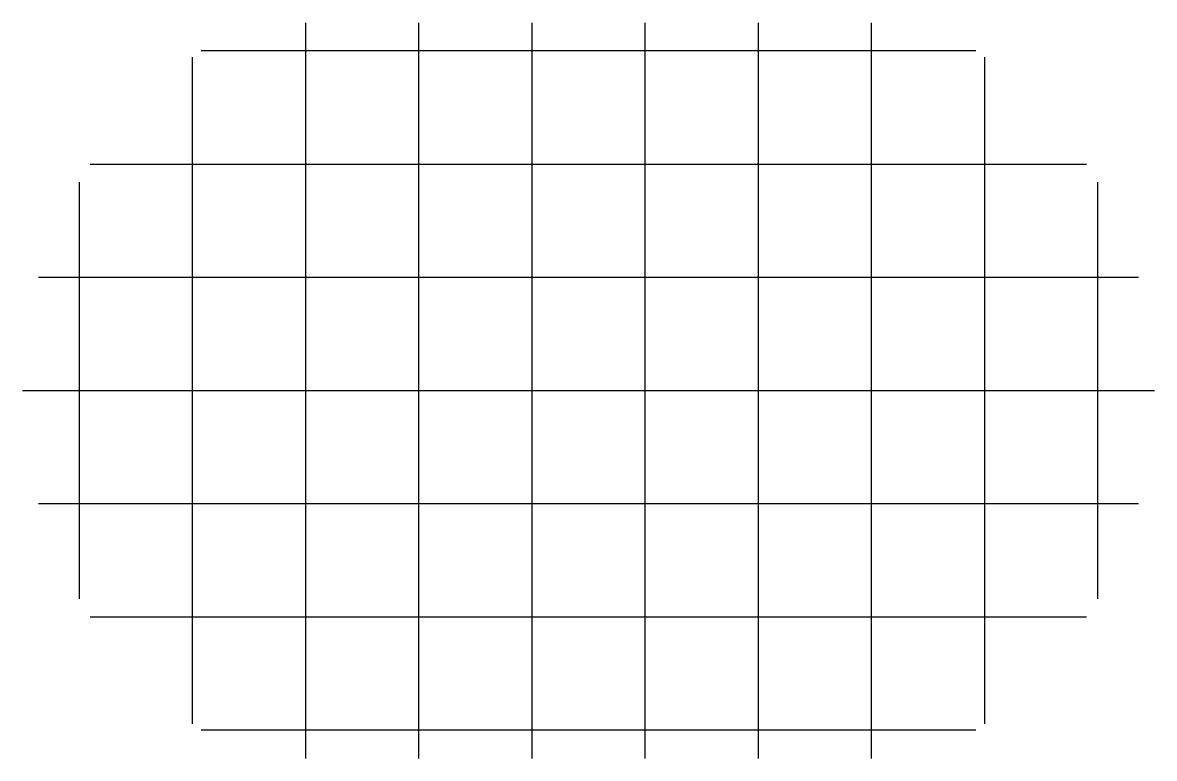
# Model space of a CAD drawing. Extents: x -6.5 to 3.5, y -1 to 5.5.
import ezdxf

# ---------------------------------------------------------------- set-up
doc = ezdxf.new("R2010")
doc.units = 0
doc.header["$MEASUREMENT"] = 0
doc.layers.get('0').update_dxf_attribs({"linetype": 'CONTINUOUS'})

msp = doc.modelspace()

# ---------------------------------------------------------------- linework, layer by layer
at = {"color": 0}
for p, q in [((-4.05, 5.502, 0.1), (-4.05, -0.998, 0.1)), ((-3.05, -0.998, 0.1), (-3.05, 5.502, 0.1)), ((-2.05, 5.502, 0.1), (-2.05, -0.998, 0.1)), ((-1.05, -0.998, 0.1), (-1.05, 5.502, 0.1)), ((-0.05, 5.502, 0.1), (-0.05, -0.998, 0.1)), ((0.95, -0.998, 0.1), (0.95, 5.502, 0.1)), ((1.872, 5.252, 0.1), (-4.972, 5.252, 0.1)), ((-5.05, -0.692, 0.1), (-5.05, 5.196, 0.1)), ((1.95, 5.196, 0.1), (1.95, -0.692, 0.1)), ((-5.952, 4.252, 0.1), (2.852, 4.252, 0.1)), ((-6.05, 4.093, 0.1), (-6.05, 0.411, 0.1)), ((2.95, 0.411, 0.1), (2.95, 4.093, 0.1)), ((3.31, 3.252, 0.1), (-6.41, 3.252, 0.1)), ((-6.55, 2.252, 0.1), (3.45, 2.252, 0.1)), ((3.31, 1.252, 0.1), (-6.41, 1.252, 0.1)), ((-5.952, 0.252, 0.1), (2.852, 0.252, 0.1)), ((1.872, -0.748, 0.1), (-4.972, -0.748, 0.1))]:
    msp.add_line(p, q, dxfattribs=at)

doc.saveas('drawing.dxf')
